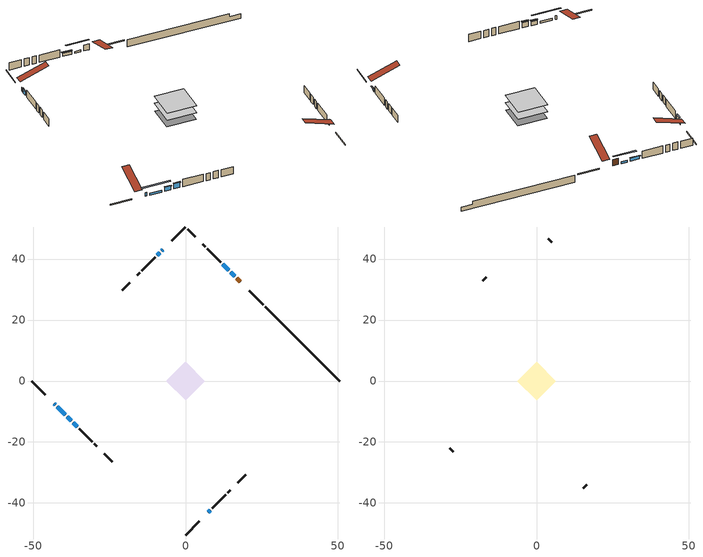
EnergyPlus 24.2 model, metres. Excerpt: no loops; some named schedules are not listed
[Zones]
conditioned space
 floor adiabatic (AdiabaticFloorConstruction): -6.35,0 0,6.35 6.35,0 0,-6.35 z1.07
 floor foundation (Slab1 construction): -6.1,0.29 -0.29,6.1 6.1,-0.29 0.29,-6.1 z-1.32
 wall outside (RimJoist1 construction): 0,-50.53 4.58,-45.95 / -50.53,0 -45.95,-4.58 / 0,50.53 -4.58,45.95 / 25.45,25.08 20.87,29.66 z1.07:1.37
 wall outside (AdiabaticWallConstruction 1): 17.93,32.6 16.74,33.78 z1.07:3.1
 wall outside (AdiabaticWallConstruction): -43.01,-7.52 -42.74,-7.79 / -7.52,43.01 -7.79,42.74 z1.07:2.29; 16.09,34.44 14.79,35.73 / -42.08,-8.45 -39.5,-11.03 z1.07:1.68; 14.14,36.39 12.2,38.33 / 7.52,-43.01 8.17,-42.36 z1.07:2.09; -8.44,42.08 -9.27,41.26 z1.07:2.59; -38.84,-11.69 -37.55,-12.98 z1.07:2.42; -36.89,-13.64 -35.6,-14.93 z1.07:2.85
 wall outside (Wall1 construction): 8.83,-41.7 13.2,-37.33 / -34.94,-15.59 -30.56,-19.97 / -9.93,40.6 -14.3,36.22 / 11.54,38.99 7.16,43.36 z1.07:3.51
 wall outside (Wall2 construction): 13.86,-36.67 14.72,-35.81 / -29.91,-20.62 -29.04,-21.49 / -14.96,35.57 -15.83,34.7 / 6.51,44.02 5.64,44.88 z1.07:3.51
 wall outside (Wall4 construction): 17.12,-33.41 19.71,-30.82 / -26.65,-23.88 -24.06,-26.47 / -18.22,32.31 -20.81,29.72 / 3.25,47.28 0.66,49.87 z1.07:3.51
 wall foundation (FoundationWall1 construction): 26.11,24.42,-1.32 26.11,24.42,1.07 48.09,2.44,1.07 48.09,2.44,0.1 50.53,0,0.1 50.53,0,-1.32
 window (WindowConstruction 5): -43.01,-7.52 -42.74,-7.79 z1.07:2.29
 window (WindowConstruction 7): 16.09,34.44 14.79,35.73 z1.07:1.68
 window (WindowConstruction 8): -42.08,-8.45 -39.5,-11.03 z1.07:1.68
 window (WindowConstruction 6): -7.52,43.01 -7.79,42.74 z1.07:2.29
 window (WindowConstruction): 14.14,36.39 12.2,38.33 z1.07:2.08
 window (WindowConstruction 1): -8.45,42.08 -9.27,41.26 z1.07:2.59
 window (WindowConstruction 2): 7.52,-43.01 8.17,-42.36 z1.07:2.08
 window (WindowConstruction 3): -38.84,-11.69 -37.55,-12.98 z1.07:2.42
 window (WindowConstruction 4): -36.89,-13.64 -35.6,-14.93 z1.07:2.85
 door (Door): 17.93,32.6 16.75,33.78 z1.07:3.1
 ceiling adiabatic (AdiabaticFloorConstruction): 0,-6.35 6.35,0 0,6.35 -6.35,0 z1.07
attic - vented
 floor to conditioned space (Floor1 construction Reversed): -6.35,0 0,6.35 6.35,0 0,-6.35 z3.51
 wall outside (Wall3 construction): 15.38,-35.15 16.46,-34.07 / -28.39,-22.14 -27.31,-23.22 / -16.48,34.05 -17.56,32.97 / 4.99,45.54 3.91,46.62 z1.07:3.51
 roof outside (Roof1 construction): 6.87,-43.66,3.51 0.68,-37.48,6.42 -0.95,-39.11,6.42 5.24,-45.29,3.51; -43.66,-6.87,3.51 -37.48,-0.68,6.42 -39.11,0.95,6.42 -45.29,-5.24,3.51; -6.87,43.66,3.51 -0.68,37.48,6.42 0.95,39.11,6.42 -5.24,45.29,3.51; 18.59,31.94,3.51 12.4,25.76,6.42 14.03,24.13,6.42 20.22,30.31,3.51
shading: 12.93,37.6 17.95,32.57 18.25,32.87 13.22,37.89 z4.32; -37.63,-12.9 -43.95,-6.58 -44.24,-6.87 -37.92,-13.19 z4.32; 12.06,38.47 14.28,36.25 14.57,36.54 12.35,38.76 z2.29; -9.41,41.12 -8.3,42.23 -8.59,42.52 -9.7,41.41 z2.79; 8.31,-42.22 7.38,-43.15 7.67,-43.44 8.6,-42.51 z2.29; -37.4,-13.12 -38.98,-11.55 -39.27,-11.84 -37.7,-13.42 z2.62; -35.45,-15.07 -37.03,-13.5 -37.32,-13.79 -35.75,-15.37 z3.05
[Building]
Building 1: Terrain=Suburbs
[Site:Location]
Quebec Intl AP_QC: Latitude {deg}=46.8; Longitude {deg}=-71.38; Time Zone {hr}=-5; Elevation {m}=74; Keep Site Location Information=Yes
[Site:GroundTemperature:Shallow]
0.0108218, -2.24938, -2.43038, -1.3578, 2.94801, 7.23376, 10.9493, 13.303, 13.5029, 11.5886, 7.96783, 3.81355
[Site:WaterMainsTemperature]
Calculation Method=Schedule; Temperature Schedule=mains temperature schedule
[Material] Roughness=Rough; Thermal Absorptance=0.9
Name | Thickness {m} | Conductivity {W/m-K} | Density {kg/m3} | Specific Heat {J/kg-K} | Solar Absorptance | Visible Absorptance
asphalt or fiberglass shingles | 0.00635 | 0.162714 | 1121.4 | 1465.45 | 0.4 | 0.4
ceiling loosefill ins | 0.0846667 | 0.0480833 | 16.02 | 1046.75 | 0.7 | 0.7
ceiling stud and cavity | 0.1397 | 0.289549 | 65.682 | 1177.47 | 0.7 | 0.7
concrete 4.0 in. | 0.1016 | 1.803125 | 2242.8 | 837.4 | 0.7 | 0.7
concrete 8.0 in. | 0.2032 | 1.803125 | 2242.8 | 837.4 | 0.7 | 0.7
door material | 0.04445 | 0.053851 | 512.64 | 1214.23 | 0.7 | 0.7
exterior vertical ins | 0.0460229 | 0.029427 | 32.04 | 1214.23 | 0.7 | 0.7
floor covering | 0.0127 | 0.0433444 | 54.468 | 1339.84 | 0.6 | 0.6
floor rigid ins; wall rigid ins | 0.512978 | 0.029427 | 32.04 | 1214.23 | 0.7 | 0.7
floor stud and cavity | 0.1397 | 1.75129 | 37.0049 | 1207.88 | 0.7 | 0.7
furniture material conditioned space 1 | 0.1524 | 0.115458 | 640.8 | 1214.23 | 0.6 | 0.6
gypsum board | 0.0127 | 0.160291 | 801 | 837.4 | 0.6 | 0.6
gypsum board 1 | 0.0127 | 0.160291 | 801 | 837.4 | 0.7 | 0.7
osb sheathing 0.5 in. | 0.0127 | 0.115458 | 512.64 | 1214.23 | 0.7 | 0.7
osb sheathing 0.75 in. | 0.01905 | 0.115458 | 512.64 | 1214.23 | 0.7 | 0.7
osb sheathing 2.0 in. | 0.0508 | 0.115458 | 512.64 | 1214.23 | 0.7 | 0.7
rim joist stud and cavity | 0.0508 | 0.028296 | 125.044 | 1163.47 | 0.6 | 0.6
wall stud and cavity | 0.1397 | 0.0805465 | 139.0536 | 1170.24 | 0.7 | 0.7
wall stud and cavity 1 | 0.1397 | 0.0786306 | 139.0536 | 1170.24 | 0.7 | 0.7
wall stud and cavity 2 | 0.0889 | 6.9971 | 50.32683 | 1063.81 | 0.6 | 0.6
wall stud and cavity 3 | 0.1397 | 0.0858158 | 139.0536 | 1170.24 | 0.7 | 0.7
wall stud and cavity 4 | 0.0889 | 0.380278 | 52.3479 | 1209.89 | 0.7 | 0.7
wall stud and cavity 5 | 0.0889 | 0.391764 | 83.0341 | 1211.67 | 0.7 | 0.7
wood siding | 0.0254 | 0.102417 | 544.68 | 1172.36 | 0.4 | 0.4
wood siding 1 | 0.00254 | 0.102417 | 544.68 | 1172.36 | 0.4 | 0.4
wood siding 2; wood siding 3; wood siding 4 | 0.0254 | 0.102417 | 544.68 | 1172.36 | 0.7 | 0.7
[WindowMaterial:SimpleGlazingSystem]
Name | U-Factor {W/m2-K} | Solar Heat Gain Coefficient
WindowMaterial | 2.97584 | 0.52
WindowMaterial 1 | 2.93325 | 0.58
WindowMaterial 2 | 2.7913 | 0.63
WindowMaterial 3 | 2.79414 | 0.65
WindowMaterial 4 | 2.99287 | 0.59
WindowMaterial 5 | 3.32674 | 0.47
WindowMaterial 6 | 2.77768 | 0.55
[Construction]
AdiabaticFloorConstruction: floor stud and cavity, floor rigid ins, osb sheathing 0.75 in., floor covering
AdiabaticWallConstruction: wood siding 3, wall rigid ins, wall stud and cavity 4, gypsum board
AdiabaticWallConstruction 1: wood siding 4, wall rigid ins, wall stud and cavity 4, gypsum board
Door: door material
Floor1 construction Reversed: gypsum board, ceiling stud and cavity, ceiling loosefill ins
FoundationWall1 construction: concrete 8.0 in., gypsum board 1
furniture construction conditioned space 1: furniture material conditioned space 1
PartitionWallConstruction: gypsum board, wall stud and cavity 5, gypsum board
RimJoist1 construction: wood siding 2, osb sheathing 2.0 in., rim joist stud and cavity
Roof1 construction: asphalt or fiberglass shingles
Slab1 construction: concrete 4.0 in.
Wall1 construction: wood siding, osb sheathing 0.5 in., wall stud and cavity, gypsum board
Wall2 construction: wood siding, osb sheathing 0.5 in., wall stud and cavity 1, gypsum board
Wall3 construction: wood siding 1, wall stud and cavity 2
Wall4 construction: wood siding, osb sheathing 0.5 in., wall stud and cavity 3, gypsum board
WindowConstruction; WindowConstruction 2: WindowMaterial
WindowConstruction 1: WindowMaterial 1
WindowConstruction 3: WindowMaterial 2
WindowConstruction 4: WindowMaterial 3
WindowConstruction 5; WindowConstruction 6: WindowMaterial 4
WindowConstruction 7: WindowMaterial 5
WindowConstruction 8: WindowMaterial 6
[Zone] Multiplier=1; Part of Total Floor Area=Yes
Name | Volume {m3}
attic - vented | 38.1658
conditioned space | 389.2
[Space]
Name | Zone | Volume {m3}
attic - vented 1 | attic - vented | 38.1658
conditioned space 1 | conditioned space | 389.2
[ZoneInfiltration:EffectiveLeakageArea]
infil attic - vented 1: Zone or Space=attic - vented 1; Schedule=Always On Discrete; Effective Air Leakage Area {cm2}=2977.48; Stack Coefficient=0.000372301; Wind Coefficient=1.30367e-05
[ZoneMixing]
whole house fan mix: Zone or Space=attic - vented; Schedule=Always On Continuous; Design Flow Rate Calculation Method=Flow/Zone; Design Flow Rate {m3/s}=0; Source Zone or Space=conditioned space
[SurfaceProperty:ExposedFoundationPerimeter]
Slab1: Exposed Perimeter Calculation Method=TotalExposedPerimeter; Total Exposed Perimeter {m}=34.5351
[InternalMass] Zone or ZoneList=conditioned space; Space or SpaceList=conditioned space 1
Name | Construction | Surface Area {m2}
furniture mass conditioned space 1 | furniture construction conditioned space 1 | 61.9998
partition wall mass | PartitionWallConstruction | 154.999
[Lights]
interior lighting: Zone or ZoneList or Space or SpaceList=conditioned space 1; Schedule=interior lighting schedule; Design Level Calculation Method=LightingLevel; Lighting Level {W}=343.2; Return Air Fraction=0; Fraction Radiant=0.6; Fraction Visible=0.2; Fraction Replaceable=1
[People]
occupants: Zone or ZoneList or Space or SpaceList=conditioned space 1; Number of People Schedule=occupants schedule; Number of People Calculation Method=People; Number of People=3; Fraction Radiant=0.314171; Sensible Heat Fraction=0.56303; Activity Level Schedule=occupants activity schedule; Carbon Dioxide Generation Rate {m3/s-W}=0; Enable ASHRAE 55 Comfort Warnings=No; Mean Radiant Temperature Calculation Type=EnclosureAveraged
[ElectricEquipment] Zone or ZoneList or Space or SpaceList=conditioned space 1; Design Level Calculation Method=EquipmentLevel
Name | Schedule | Design Level {W} | Fraction Latent | Fraction Radiant | Fraction Lost
clothes dryer | clothes dryer schedule | 140.772 | 0.015 | 0.081 | 0.85
clothes washer | clothes washer schedule | 32.1985 | 0.03 | 0.162 | 0.7
cooking range | cooking range schedule | 215.147 | 0.08 | 0.432 | 0.2
dishwasher | dishwasher schedule | 66.8632 | 0.3 | 0.18 | 0.4
fridge | fridge schedule | 72.9452 | 0 | 0.6 | 0
mech vent bath fan 0 | mech vent bath fan 0 schedule | 50.2 | 0 | 0 | 1
mech vent bath fan 1 | mech vent bath fan 1 schedule | 50.2 | 0 | 0 | 1
mech vent house fan | mech vent house fan schedule | 0 | 0 | 0 | 1
mech vent house fan cfis | mech vent house fan cfis schedule | 0 | 0 | 0 | 0
mech vent range fan 0 | mech vent range fan 0 schedule | 57 | 0 | 0 | 1
misc plug loads | misc plug loads schedule | 494.7 | 0.045 | 0.513 | 0.1
whole house fan | Always On Discrete | 0 | 0 | 0 | 1
[OtherEquipment] Zone or ZoneList or Space or SpaceList=conditioned space 1; Design Level Calculation Method=EquipmentLevel
Name | Fuel Type | Schedule | Design Level {W} | Fraction Latent | Fraction Radiant | Fraction Lost
clothes dryer 1 | Electricity | clothes dryer schedule | 0 | 0.015 | 0.081 | 0.85
cooking range 1 | Electricity | cooking range schedule | 0 | 0.08 | 0.432 | 0.2
general water use latent | None | general water use schedule | 62.594 | 1 | 0 | 0
general water use sensible | None | general water use schedule | -61.6891 | 0 | 0.6 | 0
mech vent house fan latent load | None | Always On Discrete | 0 | 1 | 0 | 0
mech vent house fan sensible load | None | Always On Discrete | 0 | 0 | 0 | 0
water heater energy adjustment1 | Electricity | Always On Discrete | 0.01 | 0 | 0 | 1
[ZoneInfiltration:DesignFlowRate] Zone or ZoneList or Space or SpaceList=conditioned space 1; Schedule=Always On Discrete; Design Flow Rate Calculation Method=Flow/Zone; Design Flow Rate {m3/s}=0
infil flow; natural vent flow; whole house fan flow
[Foundation:Kiva]
Foundation Kiva 1: Initial Indoor Air Temperature {C}=18; Wall Height Above Grade {m}=1.06979; Wall Depth Below Slab {m}=0.2032; Custom Block Material Name 1=exterior vertical ins; Custom Block Depth 1 {m}=2.3896; Custom Block X Position 1 {m}=0.2159; Custom Block Z Position 1 {m}=0
[Foundation:Kiva:Settings]
Soil Conductivity {W/m-K}=0.849921; Soil Density {kg/m3}=1842.3; Soil Specific Heat {J/kg-K}=418.7; Ground Solar Absorptivity=0.9; Ground Thermal Absorptivity=0.9; Ground Surface Roughness {m}=0.03; Far-Field Width {m}=40; Deep-Ground Boundary Condition=ZeroFlux; Deep-Ground Depth {m}=40; Minimum Cell Dimension {m}=0.2; Maximum Cell Growth Coefficient=3; Simulation Timestep=Timestep
[Exterior:Lights]
exterior lighting: Schedule=exterior lighting schedule; Design Level {W}=75.6
[Schedule:Constant]
Name | Hourly Value
Always On Continuous; mech vent house fan schedule; mech vent house fan cfis schedule; Always On Discrete | 1
occupants activity schedule | 117.228
fridge schedule | 0
[Schedule:Week:Daily]
interior lighting schedule Week Rule - Jan1-Jan27: interior lighting schedule day, interior lighting schedule day, interior lighting schedule day, interior lighting schedule day, interior lighting schedule day, interior lighting schedule day, interior lighting schedule day, interior lighting schedule default day, interior lighting schedule default day, interior lighting schedule default day, interior lighting schedule default day, interior lighting schedule default day
interior lighting schedule Week Rule - Jan28-Feb3: interior lighting schedule day, interior lighting schedule day, interior lighting schedule day, interior lighting schedule day, interior lighting schedule day 1, interior lighting schedule day 1, interior lighting schedule day 1, interior lighting schedule default day, interior lighting schedule default day, interior lighting schedule default day, interior lighting schedule default day, interior lighting schedule default day
interior lighting schedule Week Rule - Feb4-Feb24: interior lighting schedule day 1, interior lighting schedule day 1, interior lighting schedule day 1, interior lighting schedule day 1, interior lighting schedule day 1, interior lighting schedule day 1, interior lighting schedule day 1, interior lighting schedule default day, interior lighting schedule default day, interior lighting schedule default day, interior lighting schedule default day, interior lighting schedule default day
interior lighting schedule Week Rule - Feb25-Mar3: interior lighting schedule day 1, interior lighting schedule day 1, interior lighting schedule day 1, interior lighting schedule day 1, interior lighting schedule day 2, interior lighting schedule day 2, interior lighting schedule day 2, interior lighting schedule default day, interior lighting schedule default day, interior lighting schedule default day, interior lighting schedule default day, interior lighting schedule default day
interior lighting schedule Week Rule - Mar4-Mar31: interior lighting schedule day 2, interior lighting schedule day 2, interior lighting schedule day 2, interior lighting schedule day 2, interior lighting schedule day 2, interior lighting schedule day 2, interior lighting schedule day 2, interior lighting schedule default day, interior lighting schedule default day, interior lighting schedule default day, interior lighting schedule default day, interior lighting schedule default day
interior lighting schedule Week Rule - Apr1-Apr28: interior lighting schedule day 3, interior lighting schedule day 3, interior lighting schedule day 3, interior lighting schedule day 3, interior lighting schedule day 3, interior lighting schedule day 3, interior lighting schedule day 3, interior lighting schedule default day, interior lighting schedule default day, interior lighting schedule default day, interior lighting schedule default day, interior lighting schedule default day
interior lighting schedule Week Rule - Apr29-May5: interior lighting schedule day 3, interior lighting schedule day 3, interior lighting schedule day 4, interior lighting schedule day 4, interior lighting schedule day 4, interior lighting schedule day 4, interior lighting schedule day 4, interior lighting schedule default day, interior lighting schedule default day, interior lighting schedule default day, interior lighting schedule default day, interior lighting schedule default day
interior lighting schedule Week Rule - May6-May26: interior lighting schedule day 4, interior lighting schedule day 4, interior lighting schedule day 4, interior lighting schedule day 4, interior lighting schedule day 4, interior lighting schedule day 4, interior lighting schedule day 4, interior lighting schedule default day, interior lighting schedule default day, interior lighting schedule default day, interior lighting schedule default day, interior lighting schedule default day
interior lighting schedule Week Rule - May27-Jun2: interior lighting schedule day 4, interior lighting schedule day 4, interior lighting schedule day 4, interior lighting schedule day 4, interior lighting schedule day 4, interior lighting schedule day 5, interior lighting schedule day 5, interior lighting schedule default day, interior lighting schedule default day, interior lighting schedule default day, interior lighting schedule default day, interior lighting schedule default day
interior lighting schedule Week Rule - Jun3-Jun30: interior lighting schedule day 5, interior lighting schedule day 5, interior lighting schedule day 5, interior lighting schedule day 5, interior lighting schedule day 5, interior lighting schedule day 5, interior lighting schedule day 5, interior lighting schedule default day, interior lighting schedule default day, interior lighting schedule default day, interior lighting schedule default day, interior lighting schedule default day
interior lighting schedule Week Rule - Jul1-Jul28: interior lighting schedule day 6, interior lighting schedule day 6, interior lighting schedule day 6, interior lighting schedule day 6, interior lighting schedule day 6, interior lighting schedule day 6, interior lighting schedule day 6, interior lighting schedule default day, interior lighting schedule default day, interior lighting schedule default day, interior lighting schedule default day, interior lighting schedule default day
interior lighting schedule Week Rule - Jul29-Aug4: interior lighting schedule day 6, interior lighting schedule day 6, interior lighting schedule day 6, interior lighting schedule day 7, interior lighting schedule day 7, interior lighting schedule day 7, interior lighting schedule day 7, interior lighting schedule default day, interior lighting schedule default day, interior lighting schedule default day, interior lighting schedule default day, interior lighting schedule default day
interior lighting schedule Week Rule - Aug5-Aug25: interior lighting schedule day 7, interior lighting schedule day 7, interior lighting schedule day 7, interior lighting schedule day 7, interior lighting schedule day 7, interior lighting schedule day 7, interior lighting schedule day 7, interior lighting schedule default day, interior lighting schedule default day, interior lighting schedule default day, interior lighting schedule default day, interior lighting schedule default day
interior lighting schedule Week Rule - Aug26-Sep1: interior lighting schedule day 7, interior lighting schedule day 7, interior lighting schedule day 7, interior lighting schedule day 7, interior lighting schedule day 7, interior lighting schedule day 7, interior lighting schedule day 8, interior lighting schedule default day, interior lighting schedule default day, interior lighting schedule default day, interior lighting schedule default day, interior lighting schedule default day
interior lighting schedule Week Rule - Sep2-Sep29: interior lighting schedule day 8, interior lighting schedule day 8, interior lighting schedule day 8, interior lighting schedule day 8, interior lighting schedule day 8, interior lighting schedule day 8, interior lighting schedule day 8, interior lighting schedule default day, interior lighting schedule default day, interior lighting schedule default day, interior lighting schedule default day, interior lighting schedule default day
interior lighting schedule Week Rule - Sep30-Oct6: interior lighting schedule day 8, interior lighting schedule day 9, interior lighting schedule day 9, interior lighting schedule day 9, interior lighting schedule day 9, interior lighting schedule day 9, interior lighting schedule day 9, interior lighting schedule default day, interior lighting schedule default day, interior lighting schedule default day, interior lighting schedule default day, interior lighting schedule default day
interior lighting schedule Week Rule - Oct7-Oct27: interior lighting schedule day 9, interior lighting schedule day 9, interior lighting schedule day 9, interior lighting schedule day 9, interior lighting schedule day 9, interior lighting schedule day 9, interior lighting schedule day 9, interior lighting schedule default day, interior lighting schedule default day, interior lighting schedule default day, interior lighting schedule default day, interior lighting schedule default day
interior lighting schedule Week Rule - Oct28-Nov3: interior lighting schedule day 9, interior lighting schedule day 9, interior lighting schedule day 9, interior lighting schedule day 9, interior lighting schedule day 10, interior lighting schedule day 10, interior lighting schedule day 10, interior lighting schedule default day, interior lighting schedule default day, interior lighting schedule default day, interior lighting schedule default day, interior lighting schedule default day
interior lighting schedule Week Rule - Nov4-Nov24: interior lighting schedule day 10, interior lighting schedule day 10, interior lighting schedule day 10, interior lighting schedule day 10, interior lighting schedule day 10, interior lighting schedule day 10, interior lighting schedule day 10, interior lighting schedule default day, interior lighting schedule default day, interior lighting schedule default day, interior lighting schedule default day, interior lighting schedule default day
interior lighting schedule Week Rule - Nov25-Dec1: interior lighting schedule day 10, interior lighting schedule day 10, interior lighting schedule day 10, interior lighting schedule day 10, interior lighting schedule day 10, interior lighting schedule day 10, interior lighting schedule day 11, interior lighting schedule default day, interior lighting schedule default day, interior lighting schedule default day, interior lighting schedule default day, interior lighting schedule default day
interior lighting schedule Week Rule - Dec2-Dec31: interior lighting schedule day 11, interior lighting schedule day 11, interior lighting schedule day 11, interior lighting schedule day 11, interior lighting schedule day 11, interior lighting schedule day 11, interior lighting schedule day 11, interior lighting schedule default day, interior lighting schedule default day, interior lighting schedule default day, interior lighting schedule default day, interior lighting schedule default day
occupants schedule Week Rule - Jan1-Dec31: occupants schedule day, occupants schedule day, occupants schedule day, occupants schedule day, occupants schedule day, occupants schedule day, occupants schedule day, occupants schedule default day, occupants schedule default day, occupants schedule default day, occupants schedule default day, occupants schedule default day
clothes dryer schedule Week Rule - Jan1-Dec31: clothes dryer schedule day, clothes dryer schedule day, clothes dryer schedule day, clothes dryer schedule day, clothes dryer schedule day, clothes dryer schedule day, clothes dryer schedule day, clothes dryer schedule default day, clothes dryer schedule default day, clothes dryer schedule default day, clothes dryer schedule default day, clothes dryer schedule default day
clothes washer schedule Week Rule - Jan1-Dec31: clothes washer schedule day, clothes washer schedule day, clothes washer schedule day, clothes washer schedule day, clothes washer schedule day, clothes washer schedule day, clothes washer schedule day, clothes washer schedule default day, clothes washer schedule default day, clothes washer schedule default day, clothes washer schedule default day, clothes washer schedule default day
cooking range schedule Week Rule - Jan1-Dec31: cooking range schedule day, cooking range schedule day, cooking range schedule day, cooking range schedule day, cooking range schedule day, cooking range schedule day, cooking range schedule day, cooking range schedule default day, cooking range schedule default day, cooking range schedule default day, cooking range schedule default day, cooking range schedule default day
dishwasher schedule Week Rule - Jan1-Dec31: dishwasher schedule day, dishwasher schedule day, dishwasher schedule day, dishwasher schedule day, dishwasher schedule day, dishwasher schedule day, dishwasher schedule day, dishwasher schedule default day, dishwasher schedule default day, dishwasher schedule default day, dishwasher schedule default day, dishwasher schedule default day
mech vent bath fan 0 schedule Week Rule - Jan1-Dec31: mech vent bath fan 0 schedule day, mech vent bath fan 0 schedule day, mech vent bath fan 0 schedule day, mech vent bath fan 0 schedule day, mech vent bath fan 0 schedule day, mech vent bath fan 0 schedule day, mech vent bath fan 0 schedule day, mech vent bath fan 0 schedule default day, mech vent bath fan 0 schedule default day, mech vent bath fan 0 schedule default day, mech vent bath fan 0 schedule default day, mech vent bath fan 0 schedule default day
mech vent bath fan 1 schedule Week Rule - Jan1-Dec31: mech vent bath fan 1 schedule day, mech vent bath fan 1 schedule day, mech vent bath fan 1 schedule day, mech vent bath fan 1 schedule day, mech vent bath fan 1 schedule day, mech vent bath fan 1 schedule day, mech vent bath fan 1 schedule day, mech vent bath fan 1 schedule default day, mech vent bath fan 1 schedule default day, mech vent bath fan 1 schedule default day, mech vent bath fan 1 schedule default day, mech vent bath fan 1 schedule default day
mech vent range fan 0 schedule Week Rule - Jan1-Dec31: mech vent range fan 0 schedule day, mech vent range fan 0 schedule day, mech vent range fan 0 schedule day, mech vent range fan 0 schedule day, mech vent range fan 0 schedule day, mech vent range fan 0 schedule day, mech vent range fan 0 schedule day, mech vent range fan 0 schedule default day, mech vent range fan 0 schedule default day, mech vent range fan 0 schedule default day, mech vent range fan 0 schedule default day, mech vent range fan 0 schedule default day
misc plug loads schedule Week Rule - Jan1-Dec31: misc plug loads schedule day, misc plug loads schedule day, misc plug loads schedule day, misc plug loads schedule day, misc plug loads schedule day, misc plug loads schedule day, misc plug loads schedule day, misc plug loads schedule default day, misc plug loads schedule default day, misc plug loads schedule default day, misc plug loads schedule default day, misc plug loads schedule default day
general water use schedule Week Rule - Jan1-Dec31: general water use schedule day, general water use schedule day, general water use schedule day, general water use schedule day, general water use schedule day, general water use schedule day, general water use schedule day, general water use schedule default day, general water use schedule default day, general water use schedule default day, general water use schedule default day, general water use schedule default day
exterior lighting schedule Week Rule - Jan1-Jan27: exterior lighting schedule day, exterior lighting schedule day, exterior lighting schedule day, exterior lighting schedule day, exterior lighting schedule day, exterior lighting schedule day, exterior lighting schedule day, exterior lighting schedule default day, exterior lighting schedule default day, exterior lighting schedule default day, exterior lighting schedule default day, exterior lighting schedule default day
exterior lighting schedule Week Rule - Jan28-Feb3: exterior lighting schedule day, exterior lighting schedule day, exterior lighting schedule day, exterior lighting schedule day, exterior lighting schedule day 1, exterior lighting schedule day 1, exterior lighting schedule day 1, exterior lighting schedule default day, exterior lighting schedule default day, exterior lighting schedule default day, exterior lighting schedule default day, exterior lighting schedule default day
exterior lighting schedule Week Rule - Feb4-Feb24: exterior lighting schedule day 1, exterior lighting schedule day 1, exterior lighting schedule day 1, exterior lighting schedule day 1, exterior lighting schedule day 1, exterior lighting schedule day 1, exterior lighting schedule day 1, exterior lighting schedule default day, exterior lighting schedule default day, exterior lighting schedule default day, exterior lighting schedule default day, exterior lighting schedule default day
exterior lighting schedule Week Rule - Feb25-Mar3: exterior lighting schedule day 1, exterior lighting schedule day 1, exterior lighting schedule day 1, exterior lighting schedule day 1, exterior lighting schedule day 2, exterior lighting schedule day 2, exterior lighting schedule day 2, exterior lighting schedule default day, exterior lighting schedule default day, exterior lighting schedule default day, exterior lighting schedule default day, exterior lighting schedule default day
exterior lighting schedule Week Rule - Mar4-Mar31: exterior lighting schedule day 2, exterior lighting schedule day 2, exterior lighting schedule day 2, exterior lighting schedule day 2, exterior lighting schedule day 2, exterior lighting schedule day 2, exterior lighting schedule day 2, exterior lighting schedule default day, exterior lighting schedule default day, exterior lighting schedule default day, exterior lighting schedule default day, exterior lighting schedule default day
exterior lighting schedule Week Rule - Apr1-Apr28: exterior lighting schedule day 3, exterior lighting schedule day 3, exterior lighting schedule day 3, exterior lighting schedule day 3, exterior lighting schedule day 3, exterior lighting schedule day 3, exterior lighting schedule day 3, exterior lighting schedule default day, exterior lighting schedule default day, exterior lighting schedule default day, exterior lighting schedule default day, exterior lighting schedule default day
exterior lighting schedule Week Rule - Apr29-May5: exterior lighting schedule day 3, exterior lighting schedule day 3, exterior lighting schedule day 4, exterior lighting schedule day 4, exterior lighting schedule day 4, exterior lighting schedule day 4, exterior lighting schedule day 4, exterior lighting schedule default day, exterior lighting schedule default day, exterior lighting schedule default day, exterior lighting schedule default day, exterior lighting schedule default day
exterior lighting schedule Week Rule - May6-May26: exterior lighting schedule day 4, exterior lighting schedule day 4, exterior lighting schedule day 4, exterior lighting schedule day 4, exterior lighting schedule day 4, exterior lighting schedule day 4, exterior lighting schedule day 4, exterior lighting schedule default day, exterior lighting schedule default day, exterior lighting schedule default day, exterior lighting schedule default day, exterior lighting schedule default day
exterior lighting schedule Week Rule - May27-Jun2: exterior lighting schedule day 4, exterior lighting schedule day 4, exterior lighting schedule day 4, exterior lighting schedule day 4, exterior lighting schedule day 4, exterior lighting schedule day 5, exterior lighting schedule day 5, exterior lighting schedule default day, exterior lighting schedule default day, exterior lighting schedule default day, exterior lighting schedule default day, exterior lighting schedule default day
exterior lighting schedule Week Rule - Jun3-Jun30: exterior lighting schedule day 5, exterior lighting schedule day 5, exterior lighting schedule day 5, exterior lighting schedule day 5, exterior lighting schedule day 5, exterior lighting schedule day 5, exterior lighting schedule day 5, exterior lighting schedule default day, exterior lighting schedule default day, exterior lighting schedule default day, exterior lighting schedule default day, exterior lighting schedule default day
exterior lighting schedule Week Rule - Jul1-Jul28: exterior lighting schedule day 6, exterior lighting schedule day 6, exterior lighting schedule day 6, exterior lighting schedule day 6, exterior lighting schedule day 6, exterior lighting schedule day 6, exterior lighting schedule day 6, exterior lighting schedule default day, exterior lighting schedule default day, exterior lighting schedule default day, exterior lighting schedule default day, exterior lighting schedule default day
exterior lighting schedule Week Rule - Jul29-Aug4: exterior lighting schedule day 6, exterior lighting schedule day 6, exterior lighting schedule day 6, exterior lighting schedule day 7, exterior lighting schedule day 7, exterior lighting schedule day 7, exterior lighting schedule day 7, exterior lighting schedule default day, exterior lighting schedule default day, exterior lighting schedule default day, exterior lighting schedule default day, exterior lighting schedule default day
exterior lighting schedule Week Rule - Aug5-Aug25: exterior lighting schedule day 7, exterior lighting schedule day 7, exterior lighting schedule day 7, exterior lighting schedule day 7, exterior lighting schedule day 7, exterior lighting schedule day 7, exterior lighting schedule day 7, exterior lighting schedule default day, exterior lighting schedule default day, exterior lighting schedule default day, exterior lighting schedule default day, exterior lighting schedule default day
exterior lighting schedule Week Rule - Aug26-Sep1: exterior lighting schedule day 7, exterior lighting schedule day 7, exterior lighting schedule day 7, exterior lighting schedule day 7, exterior lighting schedule day 7, exterior lighting schedule day 7, exterior lighting schedule day 8, exterior lighting schedule default day, exterior lighting schedule default day, exterior lighting schedule default day, exterior lighting schedule default day, exterior lighting schedule default day
exterior lighting schedule Week Rule - Sep2-Sep29: exterior lighting schedule day 8, exterior lighting schedule day 8, exterior lighting schedule day 8, exterior lighting schedule day 8, exterior lighting schedule day 8, exterior lighting schedule day 8, exterior lighting schedule day 8, exterior lighting schedule default day, exterior lighting schedule default day, exterior lighting schedule default day, exterior lighting schedule default day, exterior lighting schedule default day
exterior lighting schedule Week Rule - Sep30-Oct6: exterior lighting schedule day 8, exterior lighting schedule day 9, exterior lighting schedule day 9, exterior lighting schedule day 9, exterior lighting schedule day 9, exterior lighting schedule day 9, exterior lighting schedule day 9, exterior lighting schedule default day, exterior lighting schedule default day, exterior lighting schedule default day, exterior lighting schedule default day, exterior lighting schedule default day
exterior lighting schedule Week Rule - Oct7-Oct27: exterior lighting schedule day 9, exterior lighting schedule day 9, exterior lighting schedule day 9, exterior lighting schedule day 9, exterior lighting schedule day 9, exterior lighting schedule day 9, exterior lighting schedule day 9, exterior lighting schedule default day, exterior lighting schedule default day, exterior lighting schedule default day, exterior lighting schedule default day, exterior lighting schedule default day
exterior lighting schedule Week Rule - Oct28-Nov3: exterior lighting schedule day 9, exterior lighting schedule day 9, exterior lighting schedule day 9, exterior lighting schedule day 9, exterior lighting schedule day 10, exterior lighting schedule day 10, exterior lighting schedule day 10, exterior lighting schedule default day, exterior lighting schedule default day, exterior lighting schedule default day, exterior lighting schedule default day, exterior lighting schedule default day
exterior lighting schedule Week Rule - Nov4-Nov24: exterior lighting schedule day 10, exterior lighting schedule day 10, exterior lighting schedule day 10, exterior lighting schedule day 10, exterior lighting schedule day 10, exterior lighting schedule day 10, exterior lighting schedule day 10, exterior lighting schedule default day, exterior lighting schedule default day, exterior lighting schedule default day, exterior lighting schedule default day, exterior lighting schedule default day
[Schedule:Year]
interior lighting schedule: interior lighting schedule Week Rule - Jan1-Jan27, 1, 1, 1, 27, interior lighting schedule Week Rule - Jan28-Feb3, 1, 28, 2, 3, interior lighting schedule Week Rule - Feb4-Feb24, 2, 4, 2, 24, interior lighting schedule Week Rule - Feb25-Mar3, 2, 25, 3, 3, interior lighting schedule Week Rule - Mar4-Mar31, 3, 4, 3, 31, interior lighting schedule Week Rule - Apr1-Apr28, 4, 1, 4, 28, interior lighting schedule Week Rule - Apr29-May5, 4, 29, 5, 5, interior lighting schedule Week Rule - May6-May26, 5, 6, 5, 26, interior lighting schedule Week Rule - May27-Jun2, 5, 27, 6, 2, interior lighting schedule Week Rule - Jun3-Jun30, 6, 3, 6, 30, interior lighting schedule Week Rule - Jul1-Jul28, 7, 1, 7, 28, interior lighting schedule Week Rule - Jul29-Aug4, 7, 29, 8, 4, interior lighting schedule Week Rule - Aug5-Aug25, 8, 5, 8, 25, interior lighting schedule Week Rule - Aug26-Sep1, 8, 26, 9, 1, interior lighting schedule Week Rule - Sep2-Sep29, 9, 2, 9, 29, interior lighting schedule Week Rule - Sep30-Oct6, 9, 30, 10, 6, interior lighting schedule Week Rule - Oct7-Oct27, 10, 7, 10, 27, interior lighting schedule Week Rule - Oct28-Nov3, 10, 28, 11, 3, interior lighting schedule Week Rule - Nov4-Nov24, 11, 4, 11, 24, interior lighting schedule Week Rule - Nov25-Dec1, 11, 25, 12, 1, interior lighting schedule Week Rule - Dec2-Dec31, 12, 2, 12, 31
occupants schedule: occupants schedule Week Rule - Jan1-Dec31, 1, 1, 12, 31
clothes dryer schedule: clothes dryer schedule Week Rule - Jan1-Dec31, 1, 1, 12, 31
clothes washer schedule: clothes washer schedule Week Rule - Jan1-Dec31, 1, 1, 12, 31
cooking range schedule: cooking range schedule Week Rule - Jan1-Dec31, 1, 1, 12, 31
dishwasher schedule: dishwasher schedule Week Rule - Jan1-Dec31, 1, 1, 12, 31
mech vent bath fan 0 schedule: mech vent bath fan 0 schedule Week Rule - Jan1-Dec31, 1, 1, 12, 31
mech vent bath fan 1 schedule: mech vent bath fan 1 schedule Week Rule - Jan1-Dec31, 1, 1, 12, 31
mech vent range fan 0 schedule: mech vent range fan 0 schedule Week Rule - Jan1-Dec31, 1, 1, 12, 31
misc plug loads schedule: misc plug loads schedule Week Rule - Jan1-Dec31, 1, 1, 12, 31
general water use schedule: general water use schedule Week Rule - Jan1-Dec31, 1, 1, 12, 31
exterior lighting schedule: exterior lighting schedule Week Rule - Jan1-Jan27, 1, 1, 1, 27, exterior lighting schedule Week Rule - Jan28-Feb3, 1, 28, 2, 3, exterior lighting schedule Week Rule - Feb4-Feb24, 2, 4, 2, 24, exterior lighting schedule Week Rule - Feb25-Mar3, 2, 25, 3, 3, exterior lighting schedule Week Rule - Mar4-Mar31, 3, 4, 3, 31, exterior lighting schedule Week Rule - Apr1-Apr28, 4, 1, 4, 28, exterior lighting schedule Week Rule - Apr29-May5, 4, 29, 5, 5, exterior lighting schedule Week Rule - May6-May26, 5, 6, 5, 26, exterior lighting schedule Week Rule - May27-Jun2, 5, 27, 6, 2, exterior lighting schedule Week Rule - Jun3-Jun30, 6, 3, 6, 30, exterior lighting schedule Week Rule - Jul1-Jul28, 7, 1, 7, 28, exterior lighting schedule Week Rule - Jul29-Aug4, 7, 29, 8, 4, exterior lighting schedule Week Rule - Aug5-Aug25, 8, 5, 8, 25, exterior lighting schedule Week Rule - Aug26-Sep1, 8, 26, 9, 1, exterior lighting schedule Week Rule - Sep2-Sep29, 9, 2, 9, 29, exterior lighting schedule Week Rule - Sep30-Oct6, 9, 30, 10, 6, exterior lighting schedule Week Rule - Oct7-Oct27, 10, 7, 10, 27, exterior lighting schedule Week Rule - Oct28-Nov3, 10, 28, 11, 3, exterior lighting schedule Week Rule - Nov4-Nov24, 11, 4, 11, 24, exterior lighting schedule Week Rule - Nov25-Dec1, 11, 25, 12, 1, exterior lighting schedule Week Rule - Dec2-Dec31, 12, 2, 12, 31
[Schedule:Compact]
mains temperature schedule: Through: 01/01, For: AllDays, Until: 24:00, 5.175, Through: 01/02, For: AllDays, Until: 24:00, 5.10167, Through: 01/03, For: AllDays, Until: 24:00, 5.02889, Through: 01/04, For: AllDays, Until: 24:00, 4.95778, Through: 01/05, For: AllDays, Until: 24:00, 4.88778, Through: 01/06, For: AllDays, Until: 24:00, 4.81833, Through: 01/07, For: AllDays, Until: 24:00, 4.75056, Through: 01/08, For: AllDays, Until: 24:00, 4.68389, Through: 01/09, For: AllDays, Until: 24:00, 4.61833, Through: 01/10, For: AllDays, Until: 24:00, 4.55389, Through: 01/11, For: AllDays, Until: 24:00, 4.49056, Through: 01/12, For: AllDays, Until: 24:00, 4.42889, Through: 01/13, For: AllDays, Until: 24:00, 4.36778, Through: 01/14, For: AllDays, Until: 24:00, 4.30889, Through: 01/15, For: AllDays, Until: 24:00, 4.25056, Through: 01/16, For: AllDays, Until: 24:00, 4.19389, Through: 01/17, For: AllDays, Until: 24:00, 4.13833, Through: 01/18, For: AllDays, Until: 24:00, 4.08444, Through: 01/19, For: AllDays, Until: 24:00, 4.03167, Through: 01/20, For: AllDays, Until: 24:00, 3.98056, Through: 01/21, For: AllDays, Until: 24:00, 3.93056, Through: 01/22, For: AllDays, Until: 24:00, 3.88222, Through: 01/23, For: AllDays, Until: 24:00, 3.835, Through: 01/24, For: AllDays, Until: 24:00, 3.78944, Through: 01/25, For: AllDays, Until: 24:00, 3.74556, Through: 01/26, For: AllDays, Until: 24:00, 3.70278, Through: 01/27, For: AllDays, Until: 24:00, 3.66167, Through: 01/28, For: AllDays, Until: 24:00, 3.62167, Through: 01/29, For: AllDays, Until: 24:00, 3.58389, Through: 01/30, For: AllDays, Until: 24:00, 3.54722, Through: 01/31, For: AllDays, Until: 24:00, 3.51167, Through: 02/01, For: AllDays, Until: 24:00, 3.47833, Through: 02/02, For: AllDays, Until: 24:00, 3.44611, Through: 02/03, For: AllDays, Until: 24:00, 3.41556, Through: 02/04, For: AllDays, Until: 24:00, 3.38667, Through: 02/05, For: AllDays, Until: 24:00, 3.35944, Through: 02/06, For: AllDays, Until: 24:00, 3.33389, Through: 02/07, For: AllDays, Until: 24:00, 3.30944, Through: 02/08, For: AllDays, Until: 24:00, 3.28667, Through: 02/09, For: AllDays, Until: 24:00, 3.26611, Through: 02/10, For: AllDays, Until: 24:00, 3.24667, Through: 02/11, For: AllDays, Until: 24:00, 3.22889, Through: 02/12, For: AllDays, Until: 24:00, 3.21278, Through: 02/13, For: AllDays, Until: 24:00, 3.19833, Through: 02/14, For: AllDays, Until: 24:00, 3.18556, Through: 02/15, For: AllDays, Until: 24:00, 3.17389, Through: 02/16, For: AllDays, Until: 24:00, 3.16444, Through: 02/17, For: AllDays, Until: 24:00, 3.15667, Through: 02/18, For: AllDays, Until: 24:00, 3.15056, Through: 02/19, For: AllDays, Until: 24:00, 3.14556, Through: 02/20, For: AllDays, Until: 24:00, 3.14278, Through: 02/21, For: AllDays, Until: 24:00, 3.14111, Through: 02/22, For: AllDays, Until: 24:00, 3.14167, Through: 02/23, For: AllDays, Until: 24:00, 3.14333, Through: 02/24, For: AllDays, Until: 24:00, 3.14722, Through: 02/25, For: AllDays, Until: 24:00, 3.15222, Through: 02/26, For: AllDays, Until: 24:00, 3.15944, Through: 02/27, For: AllDays, Until: 24:00, 3.16778, Through: 02/28, For: AllDays, Until: 24:00, 3.17778, Through: 03/01, For: AllDays, Until: 24:00, 3.18944, Through: 03/02, For: AllDays, Until: 24:00, 3.20333, Through: 03/03, For: AllDays, Until: 24:00, 3.21833, Through: 03/04, For: AllDays, Until: 24:00, 3.235, Through: 03/05, For: AllDays, Until: 24:00, 3.25333, Through: 03/06, For: AllDays, Until: 24:00, 3.27333, Through: 03/07, For: AllDays, Until: 24:00, 3.29444, Through: 03/08, For: AllDays, Until: 24:00, 3.31778, Through: 03/09, For: AllDays, Until: 24:00, 3.34222, Through: 03/10, For: AllDays, Until: 24:00, 3.36889, Through: 03/11, For: AllDays, Until: 24:00, 3.39667, Through: 03/12, For: AllDays, Until: 24:00, 3.42611, Through: 03/13, For: AllDays, Until: 24:00, 3.45722, Through: 03/14, For: AllDays, Until: 24:00, 3.49, Through: 03/15, For: AllDays, Until: 24:00, 3.52389, Through: 03/16, For: AllDays, Until: 24:00, 3.55944, Through: 03/17, For: AllDays, Until: 24:00, 3.59667, Through: 03/18, For: AllDays, Until: 24:00, 3.63556, Through: 03/19, For: AllDays, Until: 24:00, 3.67556, Through: 03/20, For: AllDays, Until: 24:00, 3.71722, Through: 03/21, For: AllDays, Until: 24:00, 3.76056, Through: 03/22, For: AllDays, Until: 24:00, 3.80556, Through: 03/23, For: AllDays, Until: 24:00, 3.85111, Through: 03/24, For: AllDays, Until: 24:00, 3.89889, Through: 03/25, For: AllDays, Until: 24:00, 3.94778, Through: 03/26, For: AllDays, Until: 24:00, 3.99833, Through: 03/27, For: AllDays, Until: 24:00, 4.05, Through: 03/28, For: AllDays, Until: 24:00, 4.10333, Through: 03/29, For: AllDays, Until: 24:00, 4.15778, Through: 03/30, For: AllDays, Until: 24:00, 4.21333, Through: 03/31, For: AllDays, Until: 24:00, 4.27056, Through: 04/01, For: AllDays, Until: 24:00, 4.32944, Through: 04/02, For: AllDays, Until: 24:00, 4.38889, Through: 04/03, For: AllDays, Until: 24:00, 4.45, Through: 04/04, For: AllDays, Until: 24:00, 4.51222, Through: 04/05, For: AllDays, Until: 24:00, 4.57611, Through: 04/06, For: AllDays, Until: 24:00, 4.64056, Through: 04/07, For: AllDays, Until: 24:00, 4.70667, Through: 04/08, For: AllDays, Until: 24:00, 4.77389, Through: 04/09, For: AllDays, Until: 24:00, 4.84222, Through: 04/10, For: AllDays, Until: 24:00, 4.91167, Through: 04/11, For: AllDays, Until: 24:00, 4.98278, Through: 04/12, For: AllDays, Until: 24:00, 5.05444, Through: 04/13, For: AllDays, Until: 24:00, 5.12722, Through: 04/14, For: AllDays, Until: 24:00, 5.20111, Through: 04/15, For: AllDays, Until: 24:00, 5.27611, Through: 04/16, For: AllDays, Until: 24:00, 5.35167, Through: 04/17, For: AllDays, Until: 24:00, 5.42889, Through: 04/18, For: AllDays, Until: 24:00, 5.50667, Through: 04/19, For: AllDays, Until: 24:00, 5.58556, Through: 04/20, For: AllDays, Until: 24:00, 5.665, Through: 04/21, For: AllDays, Until: 24:00, 5.74611, Through: 04/22, For: AllDays, Until: 24:00, 5.82722, Through: 04/23, For: AllDays, Until: 24:00, 5.91, Through: 04/24, For: AllDays, Until: 24:00, 5.99278, Through: 04/25, For: AllDays, Until: 24:00, 6.07722, Through: 04/26, For: AllDays, Until: 24:00, 6.16167, Through: 04/27, For: AllDays, Until: 24:00, 6.24722, Through: 04/28, For: AllDays, Until: 24:00, 6.33389, Through: 04/29, For: AllDays, Until: 24:00, 6.42056, Through: 04/30, For: AllDays, Until: 24:00, 6.50833, Through: 05/01, For: AllDays, Until: 24:00, 6.59667, Through: 05/02, For: AllDays, Until: 24:00, 6.68556, Through: 05/03, For: AllDays, Until: 24:00, 6.775, Through: 05/04, For: AllDays, Until: 24:00, 6.86556, Through: 05/05, For: AllDays, Until: 24:00, 6.95611, Through: 05/06, For: AllDays, Until: 24:00, 7.04722, Through: 05/07, For: AllDays, Until: 24:00, 7.13889, Through: 05/08, For: AllDays, Until: 24:00, 7.23111, Through: 05/09, For: AllDays, Until: 24:00, 7.32333, Through: 05/10, For: AllDays, Until: 24:00, 7.41667, Through: 05/11, For: AllDays, Until: 24:00, 7.51, Through: 05/12, For: AllDays, Until: 24:00, 7.60389, Through: 05/13, For: AllDays, Until: 24:00, 7.69778, Through: 05/14, For: AllDays, Until: 24:00, 7.79222, Through: 05/15, For: AllDays, Until: 24:00, 7.88667, Through: 05/16, For: AllDays, Until: 24:00, 7.98167, Through: 05/17, For: AllDays, Until: 24:00, 8.07667, Through: 05/18, For: AllDays, Until: 24:00, 8.17167, Through: 05/19, For: AllDays, Until: 24:00, 8.26722, Through: 05/20, For: AllDays, Until: 24:00, 8.36278, Through: 05/21, For: AllDays, Until: 24:00, 8.45833, Through: 05/22, For: AllDays, Until: 24:00, 8.55444, Through: 05/23, For: AllDays, Until: 24:00, 8.65, Through: 05/24, For: AllDays, Until: 24:00, 8.74611, Through: 05/25, For: AllDays, Until: 24:00, 8.84167, Through: 05/26, For: AllDays, Until: 24:00, 8.93722, Through: 05/27, For: AllDays, Until: 24:00, 9.03333, Through: 05/28, For: AllDays, Until: 24:00, 9.12889, Through: 05/29, For: AllDays, Until: 24:00, 9.22389, Through: 05/30, For: AllDays, Until: 24:00, 9.31944, Through: 05/31, For: AllDays, Until: 24:00, 9.41444, Through: 06/01, For: AllDays, Until: 24:00, 9.50944, Through: 06/02, For: AllDays, Until: 24:00, 9.60389, Through: 06/03, For: AllDays, Until: 24:00, 9.69833, Through: 06/04, For: AllDays, Until: 24:00, 9.79278, Through: 06/05, For: AllDays, Until: 24:00, 9.88667, Through: 06/06, For: AllDays, Until: 24:00, 9.98, Through: 06/07, For: AllDays, Until: 24:00, 10.0728, Through: 06/08, For: AllDays, Until: 24:00, 10.1656, Through: 06/09, For: AllDays, Until: 24:00, 10.2578, Through: 06/10, For: AllDays, Until: 24:00, 10.3494, Through: 06/11, For: AllDays, Until: 24:00, 10.4411, Through: 06/12, For: AllDays, Until: 24:00, 10.5317, Through: 06/13, For: AllDays, Until: 24:00, 10.6222, Through: 06/14, For: AllDays, Until: 24:00, 10.7117, Through: 06/15, For: AllDays, Until: 24:00, 10.8006, Through: 06/16, For: AllDays, Until: 24:00, 10.8889, Through: 06/17, For: AllDays, Until: 24:00, 10.9772, Through: 06/18, For: AllDays, Until: 24:00, 11.0639, Through: 06/19, For: AllDays, Until: 24:00, 11.1506, Through: 06/20, For: AllDays, Until: 24:00, 11.2361, Through: 06/21, For: AllDays, Until: 24:00, 11.3211, Through: 06/22, For: AllDays, Until: 24:00, 11.4056, Through: 06/23, For: AllDays, Until: 24:00, 11.4889, Through: 06/24, For: AllDays, Until: 24:00, 11.5711, Through: 06/25, For: AllDays, Until: 24:00, 11.6533, Through: 06/26, For: AllDays, Until: 24:00, 11.7339, Through: 06/27, For: AllDays, Until: 24:00, 11.8139, Through: 06/28, For: AllDays, Until: 24:00, 11.8928, Through: 06/29, For: AllDays, Until: 24:00, 11.9711, Through: 06/30, For: AllDays, Until: 24:00, 12.0483, Through: 07/01, For: AllDays, Until: 24:00, 12.1244, Through: 07/02, For: AllDays, Until: 24:00, 12.1994, Through: 07/03, For: AllDays, Until: 24:00, 12.2733, Through: 07/04, For: AllDays, Until: 24:00, 12.3467, Through: 07/05, For: AllDays, Until: 24:00, 12.4183, Through: 07/06, For: AllDays, Until: 24:00, 12.4894, Through: 07/07, For: AllDays, Until: 24:00, 12.5589, Through: 07/08, For: AllDays, Until: 24:00, 12.6278, Through: 07/09, For: AllDays, Until: 24:00, 12.695, Through: 07/10, For: AllDays, Until: 24:00, 12.7617, Through: 07/11, For: AllDays, Until: 24:00, 12.8267, Through: 07/12, For: AllDays, Until: 24:00, 12.8906, Through: 07/13, For: AllDays, Until: 24:00, 12.9528, Through: 07/14, For: AllDays, Until: 24:00, 13.0144, Through: 07/15, For: AllDays, Until: 24:00, 13.0744, Through: 07/16, For: AllDays, Until: 24:00, 13.1333, Through: 07/17, For: AllDays, Until: 24:00, 13.1906, Through: 07/18, For: AllDays, Until: 24:00, 13.2467, Through: 07/19, For: AllDays, Until: 24:00, 13.3017, Through: 07/20, For: AllDays, Until: 24:00, 13.355, Through: 07/21, For: AllDays, Until: 24:00, 13.4072, Through: 07/22, For: AllDays, Until: 24:00, 13.4578, Through: 07/23, For: AllDays, Until: 24:00, 13.5067, Through: 07/24, For: AllDays, Until: 24:00, 13.5544, Through: 07/25, For: AllDays, Until: 24:00, 13.6011, Through: 07/26, For: AllDays, Until: 24:00, 13.6461, Through: 07/27, For: AllDays, Until: 24:00, 13.6894, Through: 07/28, For: AllDays, Until: 24:00, 13.7317, Through: 07/29, For: AllDays, Until: 24:00, 13.7722, Through: 07/30, For: AllDays, Until: 24:00, 13.8111, Through: 07/31, For: AllDays, Until: 24:00, 13.8489, Through: 08/01, For: AllDays, Until: 24:00, 13.8844, Through: 08/02, For: AllDays, Until: 24:00, 13.9189, Through: 08/03, For: AllDays, Until: 24:00, 13.9522, Through: 08/04, For: AllDays, Until: 24:00, 13.9833, Through: 08/05, For: AllDays, Until: 24:00, 14.0133, Through: 08/06, For: AllDays, Until: 24:00, 14.0411, Through: 08/07, For: AllDays, Until: 24:00, 14.0678, Through: 08/08, For: AllDays, Until: 24:00, 14.0933, Through: 08/09, For: AllDays, Until: 24:00, 14.1167, Through: 08/10, For: AllDays, Until: 24:00, 14.1383, Through: 08/11, For: AllDays, Until: 24:00, 14.1589, Through: 08/12, For: AllDays, Until: 24:00, 14.1772, Through: 08/13, For: AllDays, Until: 24:00, 14.1944, Through: 08/14, For: AllDays, Until: 24:00, 14.21, Through: 08/15, For: AllDays, Until: 24:00, 14.2233, Through: 08/16, For: AllDays, Until: 24:00, 14.2356, Through: 08/17, For: AllDays, Until: 24:00, 14.2461, Through: 08/18, For: AllDays, Until: 24:00, 14.255, Through: 08/19, For: AllDays, Until: 24:00, 14.2622, Through: 08/20, For: AllDays, Until: 24:00, 14.2678, Through: 08/21, For: AllDays, Until: 24:00, 14.2717, Through: 08/22, For: AllDays, Until: 24:00, 14.2739, Through: 08/23, For: AllDays, Until: 24:00, 14.2744, Through: 08/24, For: AllDays, Until: 24:00, 14.2733, Through: 08/25, For: AllDays, Until: 24:00, 14.2711, Through: 08/26, For: AllDays, Until: 24:00, 14.2667, Through: 08/27, For: AllDays, Until: 24:00, 14.2606, Through: 08/28, For: AllDays, Until: 24:00, 14.2528, Through: 08/29, For: AllDays, Until: 24:00, 14.2439, Through: 08/30, For: AllDays, Until: 24:00, 14.2328, Through: 08/31, For: AllDays, Until: 24:00, 14.2206, Through: 09/01, For: AllDays, Until: 24:00, 14.2061, Through: 09/02, For: AllDays, Until: 24:00, 14.1906, Through: 09/03, For: AllDays, Until: 24:00, 14.1728, Through: 09/04, For: AllDays, Until: 24:00, 14.1539, Through: 09/05, For: AllDays, Until: 24:00, 14.1333, Through: 09/06, For: AllDays, Until: 24:00, 14.1111, Through: 09/07, For: AllDays, Until: 24:00, 14.0872, Through: 09/08, For: AllDays, Until: 24:00, 14.0617, Through: 09/09, For: AllDays, Until: 24:00, 14.035, Through: 09/10, For: AllDays, Until: 24:00, 14.0061, Through: 09/11, For: AllDays, Until: 24:00, 13.9761, Through: 09/12, For: AllDays, Until: 24:00, 13.9444, Through: 09/13, For: AllDays, Until: 24:00, 13.9111, Through: 09/14, For: AllDays, Until: 24:00, 13.8761, Through: 09/15, For: AllDays, Until: 24:00, 13.84, Through: 09/16, For: AllDays, Until: 24:00, 13.8022, Through: 09/17, For: AllDays, Until: 24:00, 13.7628, Through: 09/18, For: AllDays, Until: 24:00, 13.7217, Through: 09/19, For: AllDays, Until: 24:00, 13.6794, Through: 09/20, For: AllDays, Until: 24:00, 13.6356, Through: 09/21, For: AllDays, Until: 24:00, 13.59, Through: 09/22, For: AllDays, Until: 24:00, 13.5433, Through: 09/23, For: AllDays, Until: 24:00, 13.4956, Through: 09/24, For: AllDays, Until: 24:00, 13.4456, Through: 09/25, For: AllDays, Until: 24:00, 13.395, Through: 09/26, For: AllDays, Until: 24:00, 13.3422, Through: 09/27, For: AllDays, Until: 24:00, 13.2883, Through: 09/28, For: AllDays, Until: 24:00, 13.2333, Through: 09/29, For: AllDays, Until: 24:00, 13.1772, Through: 09/30, For: AllDays, Until: 24:00, 13.1194, Through: 10/01, For: AllDays, Until: 24:00, 13.06, Through: 10/02, For: AllDays, Until: 24:00, 13, Through: 10/03, For: AllDays, Until: 24:00, 12.9383, Through: 10/04, For: AllDays, Until: 24:00, 12.8756, Through: 10/05, For: AllDays, Until: 24:00, 12.8111, Through: 10/06, For: AllDays, Until: 24:00, 12.7456, Through: 10/07, For: AllDays, Until: 24:00, 12.6794, Through: 10/08, For: AllDays, Until: 24:00, 12.6117, Through: 10/09, For: AllDays, Until: 24:00, 12.5428, Through: 10/10, For: AllDays, Until: 24:00, 12.4728, Through: 10/11, For: AllDays, Until: 24:00, 12.4017, Through: 10/12, For: AllDays, Until: 24:00, 12.3294, Through: 10/13, For: AllDays, Until: 24:00, 12.2561, Through: 10/14, For: AllDays, Until: 24:00, 12.1817, Through: 10/15, For: AllDays, Until: 24:00, 12.1061, Through: 10/16, For: AllDays, Until: 24:00, 12.03, Through: 10/17, For: AllDays, Until: 24:00, 11.9528, Through: 10/18, For: AllDays, Until: 24:00, 11.8744, Through: 10/19, For: AllDays, Until: 24:00, 11.795, Through: 10/20, For: AllDays, Until: 24:00, 11.715, Through: 10/21, For: AllDays, Until: 24:00, 11.6339, Through: 10/22, For: AllDays, Until: 24:00, 11.5517, Through: 10/23, For: AllDays, Until: 24:00, 11.4689, Through: 10/24, For: AllDays, Until: 24:00, 11.3856, Through: 10/25, For: AllDays, Until: 24:00, 11.3011, Through: 10/26, For: AllDays, Until: 24:00, 11.2161, Through: 10/27, For: AllDays, Until: 24:00, 11.13, Through: 10/28, For: AllDays, Until: 24:00, 11.0433, Through: 10/29, For: AllDays, Until: 24:00, 10.9561, Through: 10/30, For: AllDays, Until: 24:00, 10.8683, Through: 10/31, For: AllDays, Until: 24:00, 10.7794, Through: 11/01, For: AllDays, Until: 24:00, 10.6906, Through: 11/02, For: AllDays, Until: 24:00, 10.6006, Through: 11/03, For: AllDays, Until: 24:00, 10.51, Through: 11/04, For: AllDays, Until: 24:00, 10.4194, Through: 11/05, For: AllDays, Until: 24:00, 10.3278, Through: 11/06, For: AllDays, Until: 24:00, 10.2361, Through: 11/07, For: AllDays, Until: 24:00, 10.1439, Through: 11/08, For: AllDays, Until: 24:00, 10.0511, Through: 11/09, For: AllDays, Until: 24:00, 9.95778, Through: 11/10, For: AllDays, Until: 24:00, 9.86444, Through: 11/11, For: AllDays, Until: 24:00, 9.77056, Through: 11/12, For: AllDays, Until: 24:00, 9.67611, Through: 11/13, For: AllDays, Until: 24:00, 9.58167, Through: 11/14, For: AllDays, Until: 24:00, 9.48722, Through: 11/15, For: AllDays, Until: 24:00, 9.39222, Through: 11/16, For: AllDays, Until: 24:00, 9.29667, Through: 11/17, For: AllDays, Until: 24:00, 9.20167, Through: 11/18, For: AllDays, Until: 24:00, 9.10611, Through: 11/19, For: AllDays, Until: 24:00, 9.01056, Through: 11/20, For: AllDays, Until: 24:00, 8.915, Through: 11/21, For: AllDays, Until: 24:00, 8.81889, Through: 11/22, For: AllDays, Until: 24:00, 8.72333, Through: 11/23, For: AllDays, Until: 24:00, 8.62722, Through: 11/24, For: AllDays, Until: 24:00, 8.53167, Through: 11/25, For: AllDays, Until: 24:00, 8.43611, Through: 11/26, For: AllDays, Until: 24:00, 8.34, Through: 11/27, For: AllDays, Until: 24:00, 8.245, Through: 11/28, For: AllDays, Until: 24:00, 8.14944, Through: 11/29, For: AllDays, Until: 24:00, 8.05389, Through: 11/30, For: AllDays, Until: 24:00, 7.95889, Through: 12/01, For: AllDays, Until: 24:00, 7.86444, Through: 12/02, For: AllDays, Until: 24:00, 7.76944, Through: 12/03, For: AllDays, Until: 24:00, 7.67556, Through: 12/04, For: AllDays, Until: 24:00, 7.58167, Through: 12/05, For: AllDays, Until: 24:00, 7.48778, Through: 12/06, For: AllDays, Until: 24:00, 7.39444, Through: 12/07, For: AllDays, Until: 24:00, 7.30167, Through: 12/08, For: AllDays, Until: 24:00, 7.20889, Through: 12/09, For: AllDays, Until: 24:00, 7.11722, Through: 12/10, For: AllDays, Until: 24:00, 7.02556, Through: 12/11, For: AllDays, Until: 24:00, 6.93444, Through: 12/12, For: AllDays, Until: 24:00, 6.84389, Through: 12/13, For: AllDays, Until: 24:00, 6.75389, Through: 12/14, For: AllDays, Until: 24:00, 6.66444, Through: 12/15, For: AllDays, Until: 24:00, 6.57556, Through: 12/16, For: AllDays, Until: 24:00, 6.48778, Through: 12/17, For: AllDays, Until: 24:00, 6.4, Through: 12/18, For: AllDays, Until: 24:00, 6.31333, Through: 12/19, For: AllDays, Until: 24:00, 6.22722, Through: 12/20, For: AllDays, Until: 24:00, 6.14167, Through: 12/21, For: AllDays, Until: 24:00, 6.05722, Through: 12/22, For: AllDays, Until: 24:00, 5.97333, Through: 12/23, For: AllDays, Until: 24:00, 5.89, Through: 12/24, For: AllDays, Until: 24:00, 5.80778, Through: 12/25, For: AllDays, Until: 24:00, 5.72667, Through: 12/26, For: AllDays, Until: 24:00, 5.64611, Through: 12/27, For: AllDays, Until: 24:00, 5.56667, Through: 12/28, For: AllDays, Until: 24:00, 5.48833, Through: 12/29, For: AllDays, Until: 24:00, 5.41056, Through: 12/30, For: AllDays, Until: 24:00, 5.33389, Through: 12/31, For: AllDays, Until: 24:00, 5.25778
